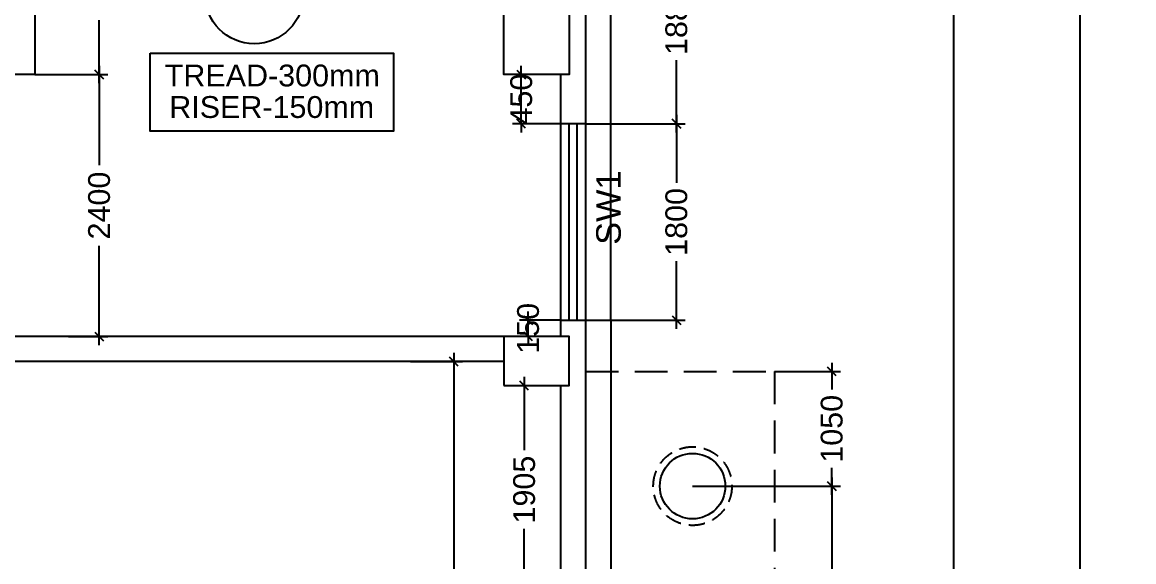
# Model space of a CAD drawing. Extents: x 7897917 to 8423973, y -6487334 to -6173396.
# Drawn here: x 8033650 to 8043838, y -6431422 to -6426480 of the extents above; entities that cross this region are included whole.
import ezdxf
from ezdxf.enums import TextEntityAlignment as Align

# ---------------------------------------------------------------- set-up
doc = ezdxf.new("R2010")
doc.units = 0
doc.header["$LTSCALE"] = 600
doc.header["$MEASUREMENT"] = 0
doc.header["$PDMODE"] = 35
doc.linetypes.add('DASHED', pattern=[0.75, 0.5, -0.25])
doc.linetypes.add('HIDDEN', pattern=[0.375, 0.25, -0.125])
doc.layers.get('0').update_dxf_attribs({"linetype": 'CONTINUOUS'})
doc.layers.get('Defpoints').update_dxf_attribs({"linetype": 'CONTINUOUS'})
for name, color, linetype in [('chajja', 7, 'CONTINUOUS'), ('DIM', 8, 'CONTINUOUS'), ('Ele. Proj', 7, 'CONTINUOUS'), ('joinery', 7, 'CONTINUOUS'), ('LA-column', 3, 'CONTINUOUS'), ('STEPS', 7, 'CONTINUOUS'), ('TEXT', 6, 'CONTINUOUS'), ('Walls', 7, 'CONTINUOUS'), ('WIN', 151, 'CONTINUOUS'), ('Working Dim', 5, 'CONTINUOUS')]:
    doc.layers.add(name, color=color, linetype=linetype)
doc.styles.add('ari', font='arial.ttf')
doc.styles.add('ARIAL', font='arial.ttf')
doc.styles.get("Standard").update_dxf_attribs({"font": 'romans.shx'})
doc.dimstyles.new('int. dim', dxfattribs={"dimtxt": 450, "dimasz": 80, "dimexe": 80, "dimexo": 0, "dimgap": 70, "dimtad": 0, "dimdec": 0, "dimzin": 12, "dimdsep": 46, "dimtxsty": 'ari', "dimblk": 'OBLIQUE', "dimcen": 2, "dimdle": 80, "dimclrd": 256, "dimclre": 256, "dimclrt": 6, "dimadec": 0, "dimazin": 0, "dimtfac": 1, "dimtdec": 0, "dimtix": 1, "dimtmove": 2, "dimatfit": 3, "dimfxl": 1, "dimtolj": 1, "dimtzin": 0, "dimlwd": -1, "dimlwe": -1, "dimarcsym": 0})
doc.dimstyles.new('STANDARD$0', dxfattribs={"dimscale": 0, "dimtxt": 150, "dimasz": 125, "dimexe": 0.75, "dimexo": 1, "dimgap": 25, "dimtad": 1, "dimdec": 0, "dimdsep": 46, "dimtxsty": 'Standard', "dimblk1": 'DOT', "dimblk2": 'DOT', "dimsah": 1, "dimcen": 2.5, "dimclrd": 1, "dimclre": 1, "dimclrt": 3, "dimadec": 0, "dimazin": 0, "dimtfac": 1, "dimtdec": 0, "dimtmove": 0, "dimatfit": 3, "dimldrblk": 'DOT', "dimfxl": 1, "dimtolj": 1, "dimtzin": 0, "dimarcsym": 0})

# ---------------------------------------------------------------- blocks, each defined once
blk = doc.blocks.new('_Oblique')
at = {"color": 0, "linetype": 'ByBlock', "lineweight": -2}
blk.add_line((-0.5, -0.5), (0.5, 0.5), dxfattribs=at)
blk = doc.blocks.new('*D234')
at = {"layer": 'Defpoints', "color": 0, "transparency": 16777216}
for p in [(8038814, -6337015, 5), (8038814, -6454874), (8043346, -6454874)]:
    blk.add_point(p, dxfattribs=at)
at = {"layer": 'DIM', "color": 8, "transparency": 16777216}
for p, q in [((8043346, -6336715), (8043346, -6393996)), ((8038814, -6337015), (8043646, -6337015)), ((8043346, -6455174), (8043346, -6397894)), ((8038814, -6454874), (8043646, -6454874))]:
    blk.add_line(p, q, dxfattribs=at)
at = {"layer": 'DIM', "color": 8, "transparency": 16777216, "xscale": 300, "yscale": 300, "zscale": 300}
for p, rotation in [((8043346, -6337015), 90), ((8043346, -6454874), 270)]:
    blk.add_blockref('_Oblique', p, dxfattribs=dict(at, rotation=rotation))
at = {"layer": 'DIM', "color": 7, "transparency": 16777216, "insert": (8043346, -6395945), "char_height": 750, "attachment_point": 5, "rotation": 90, "style": 'ari'}
blk.add_mtext('\\A1;117.86m', dxfattribs=at)
blk = doc.blocks.new('*D1912')
at = {"layer": 'Defpoints', "color": 0, "transparency": 16777216}
for p in [(8038814, -6418894, 3), (8038814, -6454874, 3), (8042186, -6454874)]:
    blk.add_point(p, dxfattribs=at)
at = {"layer": 'DIM', "color": 8, "transparency": 16777216}
for p, q in [((8042186, -6418594), (8042186, -6435191)), ((8038814, -6418894), (8042486, -6418894)), ((8042186, -6455174), (8042186, -6438576)), ((8038814, -6454874), (8042486, -6454874))]:
    blk.add_line(p, q, dxfattribs=at)
at = {"layer": 'DIM', "color": 8, "transparency": 16777216, "xscale": 300, "yscale": 300, "zscale": 300}
for p, rotation in [((8042186, -6418894), 90), ((8042186, -6454874), 270)]:
    blk.add_blockref('_Oblique', p, dxfattribs=dict(at, rotation=rotation))
at = {"layer": 'DIM', "color": 7, "transparency": 16777216, "insert": (8042186, -6436884), "char_height": 750, "attachment_point": 5, "rotation": 90, "style": 'ari'}
blk.add_mtext('\\A1;35.98m', dxfattribs=at)
blk = doc.blocks.new('*D1915')
at = {"layer": 'Defpoints', "color": 0, "transparency": 16777216}
for p in [(8037209, -6429589), (8037382, -6440349, -1), (8037606, -6440349)]:
    blk.add_point(p, dxfattribs=at)
at = {"layer": 'Working Dim', "transparency": 16777216}
for p, q in [((8037209, -6429589), (8037686, -6429589)), ((8037606, -6429509), (8037606, -6434532)), ((8037606, -6440429), (8037606, -6435405)), ((8037382, -6440349), (8037686, -6440349))]:
    blk.add_line(p, q, dxfattribs=at)
at = {"layer": 'Working Dim', "transparency": 16777216, "xscale": 80, "yscale": 80, "zscale": 80}
for p, rotation in [((8037606, -6429589), 90), ((8037606, -6440349), 270)]:
    blk.add_blockref('_Oblique', p, dxfattribs=dict(at, rotation=rotation))
at = {"layer": 'Working Dim', "color": 6, "transparency": 16777216, "insert": (8037606, -6434969), "char_height": 200, "attachment_point": 5, "rotation": 90, "style": 'ari'}
blk.add_mtext('\\A1;10760', dxfattribs=at)
blk = doc.blocks.new('*D1920')
at = {"layer": 'Defpoints', "color": 0, "transparency": 16777216}
for p in [(8033764, -6425244, 1), (8034355, -6425244), (8033764, -6426959)]:
    blk.add_point(p, dxfattribs=at)
at = {"layer": 'Working Dim', "transparency": 16777216}
for p, q in [((8034355, -6425164), (8034355, -6425741)), ((8033764, -6425244), (8034435, -6425244)), ((8034355, -6427039), (8034355, -6426461)), ((8033764, -6426959), (8034435, -6426959))]:
    blk.add_line(p, q, dxfattribs=at)
at = {"layer": 'Working Dim', "transparency": 16777216, "xscale": 80, "yscale": 80, "zscale": 80}
for p, rotation in [((8034355, -6425244), 90), ((8034355, -6426959), 270)]:
    blk.add_blockref('_Oblique', p, dxfattribs=dict(at, rotation=rotation))
at = {"layer": 'Working Dim', "color": 6, "transparency": 16777216, "insert": (8034355, -6426101), "char_height": 200, "attachment_point": 5, "rotation": 90, "style": 'ari'}
blk.add_mtext('\\A1;1715', dxfattribs=at)
blk = doc.blocks.new('*D1959')
at = {"layer": 'Defpoints', "color": 0, "transparency": 16777216}
for p in [(8033765, -6426959, -27), (8034355, -6426959), (8034074, -6429359)]:
    blk.add_point(p, dxfattribs=at)
at = {"layer": 'Working Dim', "transparency": 16777216}
for p, q in [((8034355, -6426879), (8034355, -6427789)), ((8033765, -6426959), (8034435, -6426959)), ((8034355, -6429439), (8034355, -6428529)), ((8034074, -6429359), (8034435, -6429359))]:
    blk.add_line(p, q, dxfattribs=at)
at = {"layer": 'Working Dim', "transparency": 16777216, "xscale": 80, "yscale": 80, "zscale": 80}
for p, rotation in [((8034355, -6426959), 90), ((8034355, -6429359), 270)]:
    blk.add_blockref('_Oblique', p, dxfattribs=dict(at, rotation=rotation))
at = {"layer": 'Working Dim', "color": 6, "transparency": 16777216, "insert": (8034355, -6428159), "char_height": 200, "attachment_point": 5, "rotation": 90, "style": 'ari'}
blk.add_mtext('\\A1;2400', dxfattribs=at)
blk = doc.blocks.new('*D2000')
at = {"layer": 'Defpoints', "color": 0, "transparency": 16777216}
for p in [(8039794, -6430729, -30), (8041070, -6430729), (8039794, -6433899)]:
    blk.add_point(p, dxfattribs=at)
at = {"layer": 'Working Dim', "transparency": 16777216}
for p, q in [((8041070, -6430649), (8041070, -6431946)), ((8039794, -6430729), (8041150, -6430729)), ((8041070, -6433979), (8041070, -6432682)), ((8039794, -6433899), (8041150, -6433899))]:
    blk.add_line(p, q, dxfattribs=at)
at = {"layer": 'Working Dim', "transparency": 16777216, "xscale": 80, "yscale": 80, "zscale": 80}
for p, rotation in [((8041070, -6430729), 90), ((8041070, -6433899), 270)]:
    blk.add_blockref('_Oblique', p, dxfattribs=dict(at, rotation=rotation))
at = {"layer": 'Working Dim', "color": 6, "transparency": 16777216, "insert": (8041070, -6432314), "char_height": 200, "attachment_point": 5, "rotation": 90, "style": 'ari'}
blk.add_mtext('\\A1;3170', dxfattribs=at)
blk = doc.blocks.new('*D2001')
at = {"layer": 'Defpoints', "color": 0, "transparency": 16777216}
for p in [(8040544, -6429679, -26), (8041070, -6429679), (8039794, -6430729, -30)]:
    blk.add_point(p, dxfattribs=at)
at = {"layer": 'Working Dim', "transparency": 16777216}
for p, q in [((8041070, -6429599), (8041070, -6429845)), ((8040544, -6429679), (8041150, -6429679)), ((8041070, -6430809), (8041070, -6430563)), ((8039794, -6430729), (8041150, -6430729))]:
    blk.add_line(p, q, dxfattribs=at)
at = {"layer": 'Working Dim', "transparency": 16777216, "xscale": 80, "yscale": 80, "zscale": 80}
for p, rotation in [((8041070, -6429679), 90), ((8041070, -6430729), 270)]:
    blk.add_blockref('_Oblique', p, dxfattribs=dict(at, rotation=rotation))
at = {"layer": 'Working Dim', "color": 6, "transparency": 16777216, "insert": (8041070, -6430204), "char_height": 200, "attachment_point": 5, "rotation": 90, "style": 'ari'}
blk.add_mtext('\\A1;1050', dxfattribs=at)
blk = doc.blocks.new('*D2010')
at = {"layer": 'Defpoints', "color": 0, "transparency": 16777216}
for p in [(8038251, -6429809), (8038584, -6429809, 66), (8038584, -6431714, -106)]:
    blk.add_point(p, dxfattribs=at)
at = {"layer": 'Working Dim', "transparency": 16777216}
for p, q in [((8038251, -6429729), (8038251, -6430401)), ((8038584, -6429809), (8038171, -6429809)), ((8038251, -6431794), (8038251, -6431121)), ((8038584, -6431714), (8038171, -6431714))]:
    blk.add_line(p, q, dxfattribs=at)
at = {"layer": 'Working Dim', "transparency": 16777216, "xscale": 80, "yscale": 80, "zscale": 80}
for p, rotation in [((8038251, -6429809), 90), ((8038251, -6431714), 270)]:
    blk.add_blockref('_Oblique', p, dxfattribs=dict(at, rotation=rotation))
at = {"layer": 'Working Dim', "color": 6, "transparency": 16777216, "insert": (8038251, -6430761), "char_height": 200, "attachment_point": 5, "rotation": 90, "style": 'ari'}
blk.add_mtext('\\A1;1905', dxfattribs=at)
blk = doc.blocks.new('*D2012')
at = {"layer": 'Defpoints', "color": 0, "transparency": 16777216}
for p in [(8038287, -6429209), (8038584, -6429209, 0), (8038584, -6429359, 36)]:
    blk.add_point(p, dxfattribs=at)
at = {"layer": 'Working Dim', "transparency": 16777216}
for p, q in [((8038287, -6429209), (8038287, -6429129)), ((8038584, -6429209), (8038207, -6429209)), ((8038287, -6429359), (8038287, -6429209)), ((8038584, -6429359), (8038207, -6429359)), ((8038287, -6429359), (8038287, -6429439))]:
    blk.add_line(p, q, dxfattribs=at)
at = {"layer": 'Working Dim', "transparency": 16777216, "xscale": 80, "yscale": 80, "zscale": 80}
for p, rotation in [((8038287, -6429209), 270), ((8038287, -6429359), 90)]:
    blk.add_blockref('_Oblique', p, dxfattribs=dict(at, rotation=rotation))
at = {"layer": 'Working Dim', "color": 6, "transparency": 16777216, "insert": (8038287, -6429284), "char_height": 200, "attachment_point": 5, "rotation": 90, "style": 'ari'}
blk.add_mtext('\\A1;150', dxfattribs=at)
blk = doc.blocks.new('*D2013')
at = {"layer": 'Defpoints', "color": 0, "transparency": 16777216}
for p in [(8038224, -6426959), (8038584, -6426959, 36), (8038584, -6427409, 0)]:
    blk.add_point(p, dxfattribs=at)
at = {"layer": 'Working Dim', "transparency": 16777216}
for p, q in [((8038224, -6426959), (8038224, -6426879)), ((8038584, -6426959), (8038144, -6426959)), ((8038224, -6427409), (8038224, -6426959)), ((8038584, -6427409), (8038144, -6427409)), ((8038224, -6427409), (8038224, -6427489))]:
    blk.add_line(p, q, dxfattribs=at)
at = {"layer": 'Working Dim', "transparency": 16777216, "xscale": 80, "yscale": 80, "zscale": 80}
for p, rotation in [((8038224, -6426959), 270), ((8038224, -6427409), 90)]:
    blk.add_blockref('_Oblique', p, dxfattribs=dict(at, rotation=rotation))
at = {"layer": 'Working Dim', "color": 6, "transparency": 16777216, "insert": (8038224, -6427184), "char_height": 200, "attachment_point": 5, "rotation": 90, "style": 'ari'}
blk.add_mtext('\\A1;450', dxfattribs=at)
blk = doc.blocks.new('*D2018')
at = {"layer": 'Defpoints', "color": 0, "transparency": 16777216}
for p in [(8039044, -6425529, 54), (8039044, -6427409, 67), (8039646, -6427409)]:
    blk.add_point(p, dxfattribs=at)
at = {"layer": 'Working Dim', "transparency": 16777216}
for p, q in [((8039646, -6425449), (8039646, -6426110)), ((8039044, -6425529), (8039726, -6425529)), ((8039646, -6427489), (8039646, -6426828)), ((8039044, -6427409), (8039726, -6427409))]:
    blk.add_line(p, q, dxfattribs=at)
at = {"layer": 'Working Dim', "transparency": 16777216, "xscale": 80, "yscale": 80, "zscale": 80}
for p, rotation in [((8039646, -6425529), 90), ((8039646, -6427409), 270)]:
    blk.add_blockref('_Oblique', p, dxfattribs=dict(at, rotation=rotation))
at = {"layer": 'Working Dim', "color": 6, "transparency": 16777216, "insert": (8039646, -6426469), "char_height": 200, "attachment_point": 5, "rotation": 90, "style": 'ari'}
blk.add_mtext('\\A1;1880', dxfattribs=at)
blk = doc.blocks.new('*D2019')
at = {"layer": 'Defpoints', "color": 0, "transparency": 16777216}
for p in [(8039044, -6427409, 59), (8039044, -6429209, 92), (8039646, -6429209)]:
    blk.add_point(p, dxfattribs=at)
at = {"layer": 'Working Dim', "transparency": 16777216}
for p, q in [((8039646, -6427329), (8039646, -6427950)), ((8039044, -6427409), (8039726, -6427409)), ((8039646, -6429289), (8039646, -6428668)), ((8039044, -6429209), (8039726, -6429209))]:
    blk.add_line(p, q, dxfattribs=at)
at = {"layer": 'Working Dim', "transparency": 16777216, "xscale": 80, "yscale": 80, "zscale": 80}
for p, rotation in [((8039646, -6427409), 90), ((8039646, -6429209), 270)]:
    blk.add_blockref('_Oblique', p, dxfattribs=dict(at, rotation=rotation))
at = {"layer": 'Working Dim', "color": 6, "transparency": 16777216, "insert": (8039646, -6428309), "char_height": 200, "attachment_point": 5, "rotation": 90, "style": 'ari'}
blk.add_mtext('\\A1;1800', dxfattribs=at)

msp = doc.modelspace()

# ---------------------------------------------------------------- linework, layer by layer
msp.add_circle((8035776.553, -6426222.702, 39.654), 453.576)
at = {"layer": 'chajja', "color": 8}
msp.add_line((8039044.098, -6429208.995, -30.029), (8039044.098, -6427408.995, -30.029), dxfattribs=at)
at = {"layer": 'chajja', "color": 8, "linetype": 'DASHED'}
for p, q in [((8038814.099, -6429678.754, -97.077), (8040544.118, -6429678.754, -97.077)), ((8040544.118, -6429678.754, -802.057), (8040544.118, -6444458.874, -18.158))]:
    msp.add_line(p, q, dxfattribs=at)
at = {"layer": 'Ele. Proj', "color": 1}
for p, q in [((8039044.098, -6427408.996, -38.137), (8039044.098, -6425828.587, -5.131)), ((8038814.098, -6427408.996, -38.198), (8039044.098, -6427408.996, -38.137)), ((8038814.098, -6429208.996, -38.198), (8039044.098, -6429208.996, -38.137)), ((8039044.118, -6429209.018, -70.637), (8039044.118, -6431713.987, -70.637))]:
    msp.add_line(p, q, dxfattribs=at)
at = {"layer": 'LA-column', "color": 2, "flags": 128}
for points, elevation in [([(8033164.991, -6426358.688), (8033764.991, -6426358.688), (8033764.991, -6426958.688), (8033164.991, -6426958.688)], 2.972), ([(8038064.016, -6426358.766), (8038664.016, -6426358.766), (8038664.016, -6426958.766), (8038064.016, -6426958.766)], 1.031)]:
    msp.add_lwpolyline(points, close=True, dxfattribs=dict(at, elevation=elevation))
at = {"layer": 'LA-column', "color": 2, "elevation": 1.031}
msp.add_lwpolyline([(8038064.016, -6429808.803), (8038664.016, -6429808.803), (8038664.016, -6429358.803), (8038064.016, -6429358.803)], close=True, dxfattribs=at)
at = {"layer": 'STEPS', "elevation": 39.654}
msp.add_lwpolyline([(8034822.241, -6426762.08), (8037053.889, -6426762.08), (8037053.889, -6427477.661), (8034822.241, -6427477.661)], close=True, dxfattribs=at)
at = {"layer": 'Walls'}
for p, q in [((8038813.927, -6419643.73), (8038813.927, -6440348.816)), ((8038583.927, -6426958.73), (8038583.927, -6429358.774)), ((8038063.921, -6429358.772), (8032274.141, -6429358.772)), ((8038063.921, -6429588.772), (8032274.141, -6429588.772)), ((8038583.927, -6429808.774), (8038583.927, -6433038.816))]:
    msp.add_line(p, q, dxfattribs=at)
at = {"layer": 'WIN', "linetype": 'Continuous', "elevation": -38.198}
for points in [[(8038814.098, -6427408.996), (8038584.098, -6427408.996), (8038584.098, -6429208.996), (8038814.098, -6429208.996)], [(8038737.098, -6427408.996), (8038661.098, -6427408.996), (8038661.098, -6429208.996), (8038737.098, -6429208.996)]]:
    msp.add_lwpolyline(points, close=True, dxfattribs=at)
at = {"layer": 'Working Dim', "color": 8, "linetype": 'HIDDEN'}
msp.add_circle((8039794.118, -6430728.757, -109.117), 360, dxfattribs=at)
at = {"layer": 'Working Dim', "color": 3, "linetype": 'Continuous'}
msp.add_circle((8039794.118, -6430728.757, -109.117), 300, dxfattribs=at)

# ---------------------------------------------------------------- texts
at = {"layer": 'joinery', "style": 'ari'}
msp.add_text('SW1', height=225, rotation=90, dxfattribs=at).set_placement((8039135.782, -6428178.055, -32.877), align=Align.CENTER)
at = {"layer": 'TEXT', "color": 7, "style": 'ARIAL'}
for s, p in [('TREAD-300mm', (8035941.828, -6427067.695, 39.654)), ('RISER-150mm', (8035936.295, -6427356.366, 39.654))]:
    msp.add_text(s, height=200, dxfattribs=at).set_placement(p, align=Align.CENTER)

# ---------------------------------------------------------------- dimensions: what is measured, and where the dimension line sits
at = {"layer": 'DIM'}
for base, p1, picture, middle in [((8043345.836, -6454873.916), (8038814.099, -6337015.366, 5.131), '*D234', (8043345.836, -6395944.641)), ((8042185.952, -6454873.916, -2.749), (8038814.098, -6418893.706), '*D1912', (8042185.952, -6436883.811, -2.749))]:
    dim = msp.add_linear_dim(base=base, p1=p1, p2=(8038813.921, -6454873.916), angle=90, dimstyle='STANDARD$0', override={"dimscale": 1, "dimtxt": 750, "dimasz": 300, "dimexe": 300, "dimexo": 0, "dimgap": 1, "dimtad": 0, "dimdec": 2, "dimlfac": 0.001, "dimzin": 0, "dimpost": 'm', "dimtxsty": 'ari', "dimblk1": 'Oblique', "dimblk2": 'Oblique', "dimcen": 0, "dimdle": 300, "dimclrd": 8, "dimclre": 8, "dimclrt": 7, "dimadec": 2, "dimtdec": 2, "dimtmove": 2, "dimfxl": 0.75, "dimfrac": 1, "dimlwd": 65535, "dimlwe": 65535}, dxfattribs=at)
    dim.commit()
    dim.dimension.update_dxf_attribs({"geometry": picture, "text_midpoint": middle})
at = {"layer": 'Working Dim'}
for base, p1, p2, override, picture, middle in [((8034355.007, -6425244.109, -27.033), (8033763.99, -6426958.671, -27.033), (8033763.544, -6425244.109, -26.002), {"dimtxt": 200}, '*D1920', (8034355.007, -6426101.39, -27.033)), ((8039645.911, -6427408.995, -97.077), (8039044.098, -6425528.587, -43.344), (8039044.098, -6427408.995, -30.029), {"dimtxt": 200, "dimarcsym": 1}, '*D2018', (8039645.911, -6426468.791, -97.077)), ((8034355.007, -6426958.671), (8034074.26, -6429358.772), (8033764.991, -6426958.671, -27.033), {"dimtxt": 200, "dimarcsym": 1}, '*D1959', (8034355.007, -6428158.721)), ((8038224.48, -6426958.705), (8038584.098, -6427408.996, 0.221), (8038584.098, -6426958.705, 36.136), {"dimtxt": 200}, '*D2013', (8038224.48, -6427183.851)), ((8039645.911, -6429208.996, -97.077), (8039044.098, -6427408.996, -38.137), (8039044.098, -6429208.996, -5.131), {"dimtxt": 200, "dimarcsym": 1}, '*D2019', (8039645.911, -6428308.996, -97.077)), ((8038286.941, -6429208.996), (8038584.098, -6429358.75, 36.136), (8038584.098, -6429208.996, 0.221), {"dimtxt": 200}, '*D2012', (8038286.941, -6429283.873)), ((8037605.858, -6440348.898), (8037208.844, -6429588.772), (8037381.773, -6440348.898, -0.568), {"dimtxt": 200}, '*D1915', (8037605.858, -6434968.835)), ((8041070.23, -6429678.754, -70.637), (8039794.118, -6430728.757, -100.545), (8040544.118, -6429678.754, -97.077), {"dimtxt": 200, "dimarcsym": 1}, '*D2001', (8041070.23, -6430203.756, -70.637)), ((8038251.387, -6429808.77, -70.637), (8038584.099, -6431713.987, -176.99), (8038584.099, -6429808.77, -5.131), {"dimtxt": 200, "dimarcsym": 1}, '*D2010', (8038251.387, -6430761.379, -70.637)), ((8041070.23, -6430728.757, -70.637), (8039794.118, -6433898.814, -70.637), (8039794.118, -6430728.757, -100.545), {"dimtxt": 200, "dimarcsym": 1}, '*D2000', (8041070.23, -6432313.786, -70.637))]:
    dim = msp.add_linear_dim(base=base, p1=p1, p2=p2, angle=90, dimstyle='int. dim', override=override, dxfattribs=at)
    dim.commit()
    dim.dimension.update_dxf_attribs({"geometry": picture, "text_midpoint": middle})

doc.saveas('drawing.dxf')
